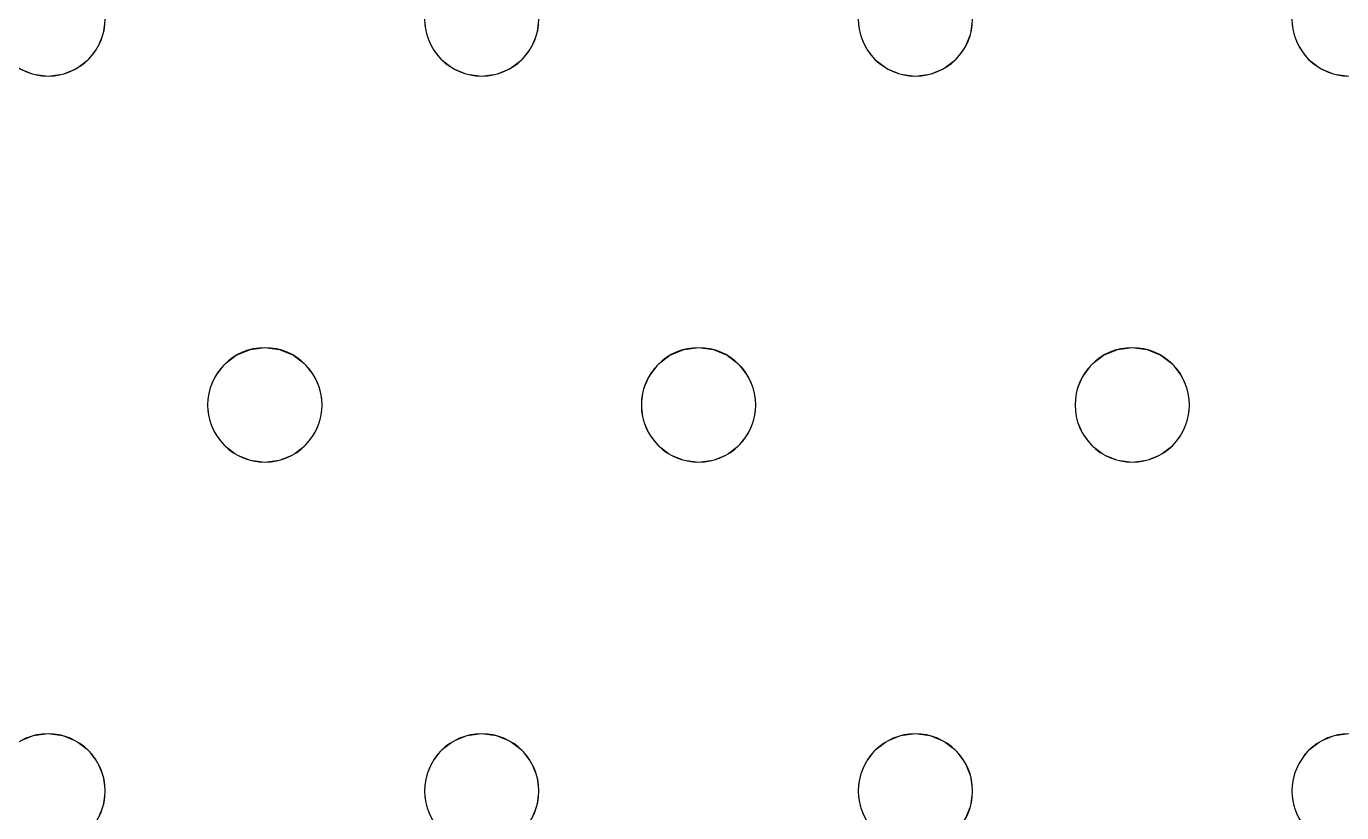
# Model space of a CAD drawing. Header units: millimetres. Extents: x -1 to 1601, y -701 to 1.
# Drawn here: x 95.7 to 187.7, y -315.5 to -260.5 of the extents above; entities that cross this region are included whole.
import ezdxf

# ---------------------------------------------------------------- set-up
doc = ezdxf.new("R2010")
doc.units = ezdxf.units.MM
doc.layers.add('IQ_200_3D', color=1, linetype='Continuous')
doc.layers.add('IQ_204_2D', color=7, linetype='Continuous')

msp = doc.modelspace()

# ---------------------------------------------------------------- linework, layer by layer
at = {"layer": 'IQ_200_3D', "lineweight": 18}
for points, invisible_edges in [([(122.762, -397.966, 850), (77.397, -363.156, 850), (75.796, -351, 850), (122.762, -68.034, 850)], 13), ([(75.796, -115, 850), (77.397, -102.844, 850), (122.762, -68.034, 850), (75.796, -351, 850)], 6), ([(75.796, -351, 860), (77.397, -363.156, 860), (122.762, -397.966, 860), (122.762, -68.034, 860)], 14), ([(122.762, -68.034, 860), (110.607, -69.634, 860), (75.796, -115, 860), (75.796, -351, 860)], 10), ([(122.762, -68.034, 850), (1477.238, -68.034, 850), (1477.238, -397.966, 850), (122.762, -397.966, 850)], 10), ([(122.762, -68.034, 860), (122.762, -397.966, 860), (1477.238, -397.966, 860), (1477.238, -68.034, 860)], 5), ([(101.216, -260, 890), (123.685, -261.035, 890), (123.549, -260, 890), (101.079, -258.965, 890)], 5), ([(153.882, -260, 888), (154.019, -261.035, 888), (131.549, -260, 888), (131.413, -258.965, 888)], 10), ([(161.882, -260, 890), (184.352, -261.035, 890), (184.216, -260, 890), (161.746, -258.965, 890)], 5), ([(101.079, -261.035, 890), (101.216, -260, 890), (101.216, -260, 888), (101.079, -261.035, 888)], 8), ([(123.685, -261.035, 888), (101.079, -261.035, 888), (101.216, -260, 888), (123.549, -260, 888)], 5), ([(101.079, -261.035, 890), (124.085, -262, 890), (123.685, -261.035, 890), (101.216, -260, 890)], 5), ([(123.549, -260, 890), (123.685, -261.035, 890), (123.685, -261.035, 888), (123.549, -260, 888)], 2), ([(131.413, -261.035, 890), (131.549, -260, 890), (131.549, -260, 888), (131.413, -261.035, 888)], 8), ([(131.413, -261.035, 888), (131.549, -260, 888), (154.019, -261.035, 888), (154.418, -262, 888)], 10), ([(131.549, -260, 890), (131.413, -261.035, 890), (154.019, -261.035, 890), (153.882, -260, 890)], 10), ([(153.882, -260, 890), (154.019, -261.035, 890), (154.019, -261.035, 888), (153.882, -260, 888)], 2), ([(161.746, -261.035, 890), (161.882, -260, 890), (161.882, -260, 888), (161.746, -261.035, 888)], 8), ([(184.352, -261.035, 888), (161.746, -261.035, 888), (161.882, -260, 888), (184.216, -260, 888)], 5), ([(161.746, -261.035, 890), (184.752, -262, 890), (184.352, -261.035, 890), (161.882, -260, 890)], 5), ([(184.216, -260, 890), (184.352, -261.035, 890), (184.352, -261.035, 888), (184.216, -260, 888)], 2), ([(100.68, -262, 890), (101.079, -261.035, 890), (101.079, -261.035, 888), (100.68, -262, 888)], 10), ([(101.079, -261.035, 888), (123.685, -261.035, 888), (124.085, -262, 888), (100.68, -262, 888)], 5), ([(101.079, -261.035, 890), (100.68, -262, 890), (124.085, -262, 890)], 14), ([(123.685, -261.035, 890), (124.085, -262, 890), (124.085, -262, 888), (123.685, -261.035, 888)], 10), ([(131.013, -262, 890), (131.413, -261.035, 890), (131.413, -261.035, 888), (131.013, -262, 888)], 10), ([(131.013, -262, 888), (131.413, -261.035, 888), (154.418, -262, 888), (142.716, -283, 888)], 14), ([(154.418, -262, 890), (154.019, -261.035, 890), (131.413, -261.035, 890), (131.013, -262, 890)], 10), ([(154.019, -261.035, 890), (154.418, -262, 890), (154.418, -262, 888), (154.019, -261.035, 888)], 10), ([(161.347, -262, 890), (161.746, -261.035, 890), (161.746, -261.035, 888), (161.347, -262, 888)], 10), ([(161.347, -262, 888), (161.746, -261.035, 888), (184.752, -262, 888), (173.049, -283, 888)], 14), ([(161.746, -261.035, 890), (161.347, -262, 890), (184.752, -262, 890)], 14), ([(184.352, -261.035, 888), (184.752, -262, 888), (161.746, -261.035, 888)], 14), ([(184.352, -261.035, 890), (184.752, -262, 890), (184.752, -262, 888), (184.352, -261.035, 888)], 10), ([(100.044, -262.828, 890), (100.68, -262, 890), (100.68, -262, 888), (100.044, -262.828, 888)], 10), ([(112.382, -283, 888), (100.044, -262.828, 888), (100.68, -262, 888), (124.085, -262, 888)], 13), ([(112.382, -283, 890), (100.68, -262, 890), (100.044, -262.828, 890), (111.347, -283.136, 890)], 5), ([(112.382, -283, 890), (124.721, -262.828, 890), (124.085, -262, 890), (100.68, -262, 890)], 13), ([(112.382, -283, 888), (124.085, -262, 888), (124.721, -262.828, 888), (113.418, -283.136, 888)], 5), ([(124.085, -262, 890), (124.721, -262.828, 890), (124.721, -262.828, 888), (124.085, -262, 888)], 10), ([(130.378, -262.828, 890), (131.013, -262, 890), (131.013, -262, 888), (130.378, -262.828, 888)], 10), ([(130.378, -262.828, 888), (131.013, -262, 888), (142.716, -283, 888), (141.68, -283.136, 888)], 10), ([(142.716, -283, 890), (131.013, -262, 890), (130.378, -262.828, 890), (141.68, -283.136, 890)], 5), ([(142.716, -283, 890), (155.054, -262.828, 890), (154.418, -262, 890), (131.013, -262, 890)], 13), ([(142.716, -283, 888), (154.418, -262, 888), (155.054, -262.828, 888), (143.751, -283.136, 888)], 5), ([(154.418, -262, 890), (155.054, -262.828, 890), (155.054, -262.828, 888), (154.418, -262, 888)], 10), ([(160.711, -262.828, 890), (161.347, -262, 890), (161.347, -262, 888), (160.711, -262.828, 888)], 10), ([(160.711, -262.828, 888), (161.347, -262, 888), (173.049, -283, 888), (172.014, -283.136, 888)], 10), ([(161.347, -262, 890), (160.711, -262.828, 890), (173.049, -283, 890), (184.752, -262, 890)], 14), ([(185.387, -262.828, 888), (174.084, -283.136, 888), (173.049, -283, 888), (184.752, -262, 888)], 5), ([(185.387, -262.828, 890), (184.752, -262, 890), (173.049, -283, 890), (174.084, -283.136, 890)], 10), ([(184.752, -262, 890), (185.387, -262.828, 890), (185.387, -262.828, 888), (184.752, -262, 888)], 10), ([(95.216, -263.464, 888), (108.382, -287, 888), (95.216, -310.536, 888), (94.387, -262.828, 888)], 7), ([(99.216, -263.464, 890), (100.044, -262.828, 890), (100.044, -262.828, 888), (99.216, -263.464, 888)], 10), ([(111.347, -283.136, 888), (99.216, -263.464, 888), (100.044, -262.828, 888), (112.382, -283, 888)], 5), ([(100.044, -262.828, 890), (99.216, -263.464, 890), (111.347, -283.136, 890)], 14), ([(124.721, -262.828, 890), (112.382, -283, 890), (113.418, -283.136, 890)], 13), ([(113.418, -283.136, 888), (124.721, -262.828, 888), (125.549, -263.464, 888), (114.382, -283.536, 888)], 5), ([(113.418, -283.136, 890), (114.382, -283.536, 890), (125.549, -263.464, 890), (124.721, -262.828, 890)], 10), ([(124.721, -262.828, 890), (125.549, -263.464, 890), (125.549, -263.464, 888), (124.721, -262.828, 888)], 10), ([(129.549, -263.464, 890), (130.378, -262.828, 890), (130.378, -262.828, 888), (129.549, -263.464, 888)], 10), ([(130.378, -262.828, 888), (141.68, -283.136, 888), (129.549, -263.464, 888)], 3), ([(129.549, -263.464, 890), (140.716, -283.536, 890), (141.68, -283.136, 890), (130.378, -262.828, 890)], 5), ([(142.716, -283, 890), (143.751, -283.136, 890), (155.054, -262.828, 890)], 14), ([(155.882, -263.464, 888), (143.751, -283.136, 888), (155.054, -262.828, 888)], 3), ([(143.751, -283.136, 890), (144.716, -283.536, 890), (155.882, -263.464, 890), (155.054, -262.828, 890)], 10), ([(155.054, -262.828, 890), (155.882, -263.464, 890), (155.882, -263.464, 888), (155.054, -262.828, 888)], 10), ([(159.882, -263.464, 890), (160.711, -262.828, 890), (160.711, -262.828, 888), (159.882, -263.464, 888)], 10), ([(159.882, -263.464, 888), (160.711, -262.828, 888), (172.014, -283.136, 888), (171.049, -283.536, 888)], 10), ([(160.711, -262.828, 890), (159.882, -263.464, 890), (172.014, -283.136, 890), (173.049, -283, 890)], 10), ([(186.216, -263.464, 888), (174.084, -283.136, 888), (185.387, -262.828, 888)], 3), ([(186.216, -263.464, 890), (185.387, -262.828, 890), (174.084, -283.136, 890), (175.049, -283.536, 890)], 10), ([(185.387, -262.828, 890), (186.216, -263.464, 890), (186.216, -263.464, 888), (185.387, -262.828, 888)], 10), ([(95.216, -263.464, 890), (96.18, -263.864, 890), (96.18, -263.864, 888), (95.216, -263.464, 888)], 10), ([(95.216, -263.464, 888), (96.18, -263.864, 888), (108.519, -285.965, 888), (108.382, -287, 888)], 10), ([(96.18, -263.864, 890), (95.216, -263.464, 890), (108.519, -285.965, 890), (108.918, -285, 890)], 10), ([(108.382, -287, 890), (108.519, -285.965, 890), (95.216, -263.464, 890), (95.216, -310.536, 890)], 14), ([(97.216, -264, 888), (96.18, -263.864, 888), (96.18, -263.864, 890), (97.216, -264, 890)], 10), ([(96.18, -263.864, 888), (97.216, -264, 888), (108.918, -285, 888), (108.519, -285.965, 888)], 10), ([(97.216, -264, 890), (96.18, -263.864, 890), (108.918, -285, 890), (109.554, -284.172, 890)], 10), ([(98.251, -263.864, 888), (97.216, -264, 888), (97.216, -264, 890), (98.251, -263.864, 890)], 10), ([(97.216, -264, 888), (98.251, -263.864, 888), (109.554, -284.172, 888), (108.918, -285, 888)], 10), ([(98.251, -263.864, 890), (97.216, -264, 890), (109.554, -284.172, 890), (110.382, -283.536, 890)], 10), ([(98.251, -263.864, 890), (99.216, -263.464, 890), (99.216, -263.464, 888), (98.251, -263.864, 888)], 10), ([(110.382, -283.536, 888), (98.251, -263.864, 888), (99.216, -263.464, 888), (111.347, -283.136, 888)], 5), ([(99.216, -263.464, 890), (98.251, -263.864, 890), (110.382, -283.536, 890), (111.347, -283.136, 890)], 10), ([(109.554, -284.172, 888), (98.251, -263.864, 888), (110.382, -283.536, 888)], 3), ([(114.382, -283.536, 888), (125.549, -263.464, 888), (126.514, -263.864, 888), (115.211, -284.172, 888)], 5), ([(126.514, -263.864, 890), (125.549, -263.464, 890), (114.382, -283.536, 890), (115.211, -284.172, 890)], 10), ([(126.514, -263.864, 888), (127.549, -264, 888), (115.211, -284.172, 888)], 14), ([(127.549, -264, 890), (126.514, -263.864, 890), (115.211, -284.172, 890), (115.847, -285, 890)], 10), ([(127.549, -264, 888), (139.252, -285, 888), (115.847, -285, 888), (115.211, -284.172, 888)], 11), ([(115.847, -285, 890), (138.852, -285.965, 890), (139.252, -285, 890), (127.549, -264, 890)], 13), ([(125.549, -263.464, 890), (126.514, -263.864, 890), (126.514, -263.864, 888), (125.549, -263.464, 888)], 10), ([(127.549, -264, 888), (126.514, -263.864, 888), (126.514, -263.864, 890), (127.549, -264, 890)], 10), ([(128.584, -263.864, 888), (127.549, -264, 888), (127.549, -264, 890), (128.584, -263.864, 890)], 10), ([(127.549, -264, 888), (128.584, -263.864, 888), (139.887, -284.172, 888), (139.252, -285, 888)], 10), ([(127.549, -264, 890), (139.252, -285, 890), (139.887, -284.172, 890), (128.584, -263.864, 890)], 5), ([(128.584, -263.864, 890), (129.549, -263.464, 890), (129.549, -263.464, 888), (128.584, -263.864, 888)], 10), ([(140.716, -283.536, 888), (128.584, -263.864, 888), (129.549, -263.464, 888), (141.68, -283.136, 888)], 5), ([(128.584, -263.864, 890), (139.887, -284.172, 890), (140.716, -283.536, 890), (129.549, -263.464, 890)], 5), ([(139.887, -284.172, 888), (128.584, -263.864, 888), (140.716, -283.536, 888)], 3), ([(144.716, -283.536, 888), (143.751, -283.136, 888), (155.882, -263.464, 888), (156.847, -263.864, 888)], 10), ([(155.882, -263.464, 890), (144.716, -283.536, 890), (156.847, -263.864, 890)], 3), ([(145.544, -284.172, 888), (144.716, -283.536, 888), (156.847, -263.864, 888), (157.882, -264, 888)], 10), ([(145.544, -284.172, 890), (157.882, -264, 890), (156.847, -263.864, 890), (144.716, -283.536, 890)], 5), ([(146.18, -285, 888), (145.544, -284.172, 888), (157.882, -264, 888), (169.585, -285, 888)], 14), ([(146.18, -285, 890), (157.882, -264, 890), (145.544, -284.172, 890)], 3), ([(169.585, -285, 890), (157.882, -264, 890), (146.18, -285, 890), (169.185, -285.965, 890)], 7), ([(155.882, -263.464, 890), (156.847, -263.864, 890), (156.847, -263.864, 888), (155.882, -263.464, 888)], 10), ([(157.882, -264, 888), (156.847, -263.864, 888), (156.847, -263.864, 890), (157.882, -264, 890)], 10), ([(158.918, -263.864, 888), (157.882, -264, 888), (157.882, -264, 890), (158.918, -263.864, 890)], 10), ([(157.882, -264, 888), (158.918, -263.864, 888), (170.221, -284.172, 888), (169.585, -285, 888)], 10), ([(158.918, -263.864, 890), (157.882, -264, 890), (170.221, -284.172, 890), (171.049, -283.536, 890)], 10), ([(170.221, -284.172, 890), (157.882, -264, 890), (169.585, -285, 890)], 3), ([(158.918, -263.864, 890), (159.882, -263.464, 890), (159.882, -263.464, 888), (158.918, -263.864, 888)], 10), ([(158.918, -263.864, 888), (159.882, -263.464, 888), (171.049, -283.536, 888), (170.221, -284.172, 888)], 10), ([(159.882, -263.464, 890), (158.918, -263.864, 890), (171.049, -283.536, 890), (172.014, -283.136, 890)], 10), ([(186.216, -263.464, 888), (187.18, -263.864, 888), (175.049, -283.536, 888), (174.084, -283.136, 888)], 10), ([(187.18, -263.864, 890), (186.216, -263.464, 890), (175.049, -283.536, 890), (175.878, -284.172, 890)], 10), ([(187.18, -263.864, 888), (188.216, -264, 888), (175.878, -284.172, 888), (175.049, -283.536, 888)], 10), ([(188.216, -264, 890), (187.18, -263.864, 890), (175.878, -284.172, 890), (176.513, -285, 890)], 10), ([(188.216, -264, 888), (199.918, -285, 888), (176.513, -285, 888), (175.878, -284.172, 888)], 11), ([(199.918, -285, 890), (200.554, -284.172, 890), (188.216, -264, 890), (176.513, -285, 890)], 14), ([(186.216, -263.464, 890), (187.18, -263.864, 890), (187.18, -263.864, 888), (186.216, -263.464, 888)], 10), ([(188.216, -264, 888), (187.18, -263.864, 888), (187.18, -263.864, 890), (188.216, -264, 890)], 10), ([(111.347, -283.136, 890), (110.382, -283.536, 890), (110.382, -283.536, 888), (111.347, -283.136, 888)], 10), ([(111.347, -283.136, 888), (112.382, -283, 888), (112.382, -283, 890), (111.347, -283.136, 890)], 10), ([(112.382, -283, 888), (113.418, -283.136, 888), (113.418, -283.136, 890), (112.382, -283, 890)], 10), ([(114.382, -283.536, 890), (113.418, -283.136, 890), (113.418, -283.136, 888), (114.382, -283.536, 888)], 10), ([(141.68, -283.136, 890), (140.716, -283.536, 890), (140.716, -283.536, 888), (141.68, -283.136, 888)], 10), ([(141.68, -283.136, 888), (142.716, -283, 888), (142.716, -283, 890), (141.68, -283.136, 890)], 10), ([(142.716, -283, 888), (143.751, -283.136, 888), (143.751, -283.136, 890), (142.716, -283, 890)], 10), ([(144.716, -283.536, 890), (143.751, -283.136, 890), (143.751, -283.136, 888), (144.716, -283.536, 888)], 10), ([(172.014, -283.136, 890), (171.049, -283.536, 890), (171.049, -283.536, 888), (172.014, -283.136, 888)], 10), ([(172.014, -283.136, 888), (173.049, -283, 888), (173.049, -283, 890), (172.014, -283.136, 890)], 10), ([(173.049, -283, 888), (174.084, -283.136, 888), (174.084, -283.136, 890), (173.049, -283, 890)], 10), ([(175.049, -283.536, 890), (174.084, -283.136, 890), (174.084, -283.136, 888), (175.049, -283.536, 888)], 10), ([(109.554, -284.172, 890), (108.918, -285, 890), (108.918, -285, 888), (109.554, -284.172, 888)], 10), ([(110.382, -283.536, 890), (109.554, -284.172, 890), (109.554, -284.172, 888), (110.382, -283.536, 888)], 10), ([(115.211, -284.172, 890), (114.382, -283.536, 890), (114.382, -283.536, 888), (115.211, -284.172, 888)], 10), ([(115.847, -285, 890), (115.211, -284.172, 890), (115.211, -284.172, 888), (115.847, -285, 888)], 10), ([(139.887, -284.172, 890), (139.252, -285, 890), (139.252, -285, 888), (139.887, -284.172, 888)], 10), ([(140.716, -283.536, 890), (139.887, -284.172, 890), (139.887, -284.172, 888), (140.716, -283.536, 888)], 10), ([(145.544, -284.172, 890), (144.716, -283.536, 890), (144.716, -283.536, 888), (145.544, -284.172, 888)], 10), ([(146.18, -285, 890), (145.544, -284.172, 890), (145.544, -284.172, 888), (146.18, -285, 888)], 10), ([(170.221, -284.172, 890), (169.585, -285, 890), (169.585, -285, 888), (170.221, -284.172, 888)], 10), ([(171.049, -283.536, 890), (170.221, -284.172, 890), (170.221, -284.172, 888), (171.049, -283.536, 888)], 10), ([(175.878, -284.172, 890), (175.049, -283.536, 890), (175.049, -283.536, 888), (175.878, -284.172, 888)], 10), ([(176.513, -285, 890), (175.878, -284.172, 890), (175.878, -284.172, 888), (176.513, -285, 888)], 10), ([(108.918, -285, 890), (108.519, -285.965, 890), (108.519, -285.965, 888), (108.918, -285, 888)], 10), ([(116.246, -285.965, 890), (115.847, -285, 890), (115.847, -285, 888), (116.246, -285.965, 888)], 10), ([(138.852, -285.965, 888), (138.716, -287, 888), (116.246, -285.965, 888), (115.847, -285, 888)], 10), ([(139.252, -285, 888), (138.852, -285.965, 888), (115.847, -285, 888)], 14), ([(138.852, -285.965, 890), (115.847, -285, 890), (116.246, -285.965, 890)], 13), ([(139.252, -285, 890), (138.852, -285.965, 890), (138.852, -285.965, 888), (139.252, -285, 888)], 10), ([(146.579, -285.965, 890), (146.18, -285, 890), (146.18, -285, 888), (146.579, -285.965, 888)], 10), ([(146.579, -285.965, 888), (146.18, -285, 888), (169.185, -285.965, 888), (169.049, -287, 888)], 10), ([(146.18, -285, 888), (169.585, -285, 888), (169.185, -285.965, 888)], 13), ([(146.579, -285.965, 890), (169.049, -287, 890), (169.185, -285.965, 890), (146.18, -285, 890)], 5), ([(169.585, -285, 890), (169.185, -285.965, 890), (169.185, -285.965, 888), (169.585, -285, 888)], 10), ([(176.913, -285.965, 890), (176.513, -285, 890), (176.513, -285, 888), (176.913, -285.965, 888)], 10), ([(176.913, -285.965, 888), (176.513, -285, 888), (199.519, -285.965, 888), (199.382, -287, 888)], 10), ([(199.519, -285.965, 888), (176.513, -285, 888), (199.918, -285, 888)], 3), ([(199.519, -285.965, 890), (199.918, -285, 890), (176.513, -285, 890), (176.913, -285.965, 890)], 10), ([(108.519, -285.965, 890), (108.382, -287, 890), (108.382, -287, 888), (108.519, -285.965, 888)], 8), ([(116.382, -287, 890), (116.246, -285.965, 890), (116.246, -285.965, 888), (116.382, -287, 888)], 2), ([(116.382, -287, 888), (116.246, -285.965, 888), (138.716, -287, 888)], 14), ([(116.246, -285.965, 890), (116.382, -287, 890), (138.716, -287, 890), (138.852, -285.965, 890)], 10), ([(138.852, -285.965, 890), (138.716, -287, 890), (138.716, -287, 888), (138.852, -285.965, 888)], 8), ([(146.716, -287, 890), (146.579, -285.965, 890), (146.579, -285.965, 888), (146.716, -287, 888)], 2), ([(146.716, -287, 888), (146.579, -285.965, 888), (169.049, -287, 888), (169.185, -288.035, 888)], 10), ([(169.049, -287, 890), (146.579, -285.965, 890), (146.716, -287, 890)], 13), ([(169.185, -285.965, 890), (169.049, -287, 890), (169.049, -287, 888), (169.185, -285.965, 888)], 8), ([(177.049, -287, 890), (176.913, -285.965, 890), (176.913, -285.965, 888), (177.049, -287, 888)], 2), ([(199.382, -287, 888), (177.049, -287, 888), (176.913, -285.965, 888)], 13), ([(199.382, -287, 890), (199.519, -285.965, 890), (176.913, -285.965, 890), (177.049, -287, 890)], 10), ([(95.216, -310.536, 888), (108.382, -287, 888), (108.519, -288.035, 888), (96.18, -310.136, 888)], 5), ([(108.519, -288.035, 890), (108.382, -287, 890), (95.216, -310.536, 890), (96.18, -310.136, 890)], 10), ([(108.382, -287, 890), (108.519, -288.035, 890), (108.519, -288.035, 888), (108.382, -287, 888)], 2), ([(116.246, -288.035, 890), (116.382, -287, 890), (116.382, -287, 888), (116.246, -288.035, 888)], 8), ([(138.852, -288.035, 888), (116.246, -288.035, 888), (116.382, -287, 888), (138.716, -287, 888)], 5), ([(138.852, -288.035, 890), (138.716, -287, 890), (116.382, -287, 890), (116.246, -288.035, 890)], 10), ([(138.716, -287, 890), (138.852, -288.035, 890), (138.852, -288.035, 888), (138.716, -287, 888)], 2), ([(146.579, -288.035, 890), (146.716, -287, 890), (146.716, -287, 888), (146.579, -288.035, 888)], 8), ([(146.716, -287, 888), (169.185, -288.035, 888), (146.579, -288.035, 888)], 3), ([(146.716, -287, 890), (146.579, -288.035, 890), (169.185, -288.035, 890), (169.049, -287, 890)], 10), ([(169.049, -287, 890), (169.185, -288.035, 890), (169.185, -288.035, 888), (169.049, -287, 888)], 2), ([(176.913, -288.035, 890), (177.049, -287, 890), (177.049, -287, 888), (176.913, -288.035, 888)], 8), ([(199.519, -288.035, 888), (176.913, -288.035, 888), (177.049, -287, 888), (199.382, -287, 888)], 5), ([(176.913, -288.035, 890), (199.918, -289, 890), (199.519, -288.035, 890), (177.049, -287, 890)], 5), ([(199.382, -287, 890), (177.049, -287, 890), (199.519, -288.035, 890)], 3), ([(96.18, -310.136, 888), (108.519, -288.035, 888), (108.918, -289, 888), (97.216, -310, 888)], 5), ([(108.918, -289, 890), (108.519, -288.035, 890), (96.18, -310.136, 890), (97.216, -310, 890)], 10), ([(108.519, -288.035, 890), (108.918, -289, 890), (108.918, -289, 888), (108.519, -288.035, 888)], 10), ([(115.847, -289, 890), (116.246, -288.035, 890), (116.246, -288.035, 888), (115.847, -289, 888)], 10), ([(115.847, -289, 888), (116.246, -288.035, 888), (139.252, -289, 888), (127.549, -310, 888)], 14), ([(116.246, -288.035, 890), (115.847, -289, 890), (139.252, -289, 890), (138.852, -288.035, 890)], 10), ([(138.852, -288.035, 888), (139.252, -289, 888), (116.246, -288.035, 888)], 14), ([(138.852, -288.035, 890), (139.252, -289, 890), (139.252, -289, 888), (138.852, -288.035, 888)], 10), ([(146.18, -289, 890), (146.579, -288.035, 890), (146.579, -288.035, 888), (146.18, -289, 888)], 10), ([(169.585, -289, 888), (146.18, -289, 888), (146.579, -288.035, 888), (169.185, -288.035, 888)], 5), ([(169.585, -289, 890), (169.185, -288.035, 890), (146.579, -288.035, 890), (146.18, -289, 890)], 10), ([(169.185, -288.035, 890), (169.585, -289, 890), (169.585, -289, 888), (169.185, -288.035, 888)], 10), ([(176.513, -289, 890), (176.913, -288.035, 890), (176.913, -288.035, 888), (176.513, -289, 888)], 10), ([(176.513, -289, 888), (176.913, -288.035, 888), (199.918, -289, 888), (188.216, -310, 888)], 14), ([(176.513, -289, 890), (188.216, -310, 890), (199.918, -289, 890), (176.913, -288.035, 890)], 7), ([(199.519, -288.035, 888), (199.918, -289, 888), (176.913, -288.035, 888)], 14), ([(97.216, -310, 888), (108.918, -289, 888), (109.554, -289.828, 888), (98.251, -310.136, 888)], 5), ([(109.554, -289.828, 890), (108.918, -289, 890), (97.216, -310, 890), (98.251, -310.136, 890)], 10), ([(108.918, -289, 890), (109.554, -289.828, 890), (109.554, -289.828, 888), (108.918, -289, 888)], 10), ([(115.211, -289.828, 890), (115.847, -289, 890), (115.847, -289, 888), (115.211, -289.828, 888)], 10), ([(115.211, -289.828, 888), (115.847, -289, 888), (127.549, -310, 888), (126.514, -310.136, 888)], 10), ([(115.847, -289, 890), (115.211, -289.828, 890), (127.549, -310, 890), (139.252, -289, 890)], 14), ([(139.887, -289.828, 888), (128.584, -310.136, 888), (127.549, -310, 888), (139.252, -289, 888)], 5), ([(139.887, -289.828, 890), (139.252, -289, 890), (127.549, -310, 890), (128.584, -310.136, 890)], 10), ([(139.252, -289, 890), (139.887, -289.828, 890), (139.887, -289.828, 888), (139.252, -289, 888)], 10), ([(145.544, -289.828, 890), (146.18, -289, 890), (146.18, -289, 888), (145.544, -289.828, 888)], 10), ([(157.882, -310, 888), (145.544, -289.828, 888), (146.18, -289, 888), (169.585, -289, 888)], 13), ([(145.544, -289.828, 890), (156.847, -310.136, 890), (157.882, -310, 890), (146.18, -289, 890)], 5), ([(169.585, -289, 890), (146.18, -289, 890), (157.882, -310, 890), (170.221, -289.828, 890)], 7), ([(169.585, -289, 888), (170.221, -289.828, 888), (157.882, -310, 888)], 14), ([(169.585, -289, 890), (170.221, -289.828, 890), (170.221, -289.828, 888), (169.585, -289, 888)], 10), ([(175.878, -289.828, 890), (176.513, -289, 890), (176.513, -289, 888), (175.878, -289.828, 888)], 10), ([(175.878, -289.828, 888), (176.513, -289, 888), (188.216, -310, 888), (187.18, -310.136, 888)], 10), ([(188.216, -310, 890), (176.513, -289, 890), (175.878, -289.828, 890), (187.18, -310.136, 890)], 5), ([(98.251, -310.136, 888), (109.554, -289.828, 888), (110.382, -290.464, 888), (99.216, -310.536, 888)], 5), ([(110.382, -290.464, 890), (109.554, -289.828, 890), (98.251, -310.136, 890), (99.216, -310.536, 890)], 10), ([(111.347, -290.864, 888), (100.044, -311.172, 888), (99.216, -310.536, 888), (110.382, -290.464, 888)], 5), ([(111.347, -290.864, 890), (110.382, -290.464, 890), (99.216, -310.536, 890), (100.044, -311.172, 890)], 10), ([(109.554, -289.828, 890), (110.382, -290.464, 890), (110.382, -290.464, 888), (109.554, -289.828, 888)], 10), ([(110.382, -290.464, 890), (111.347, -290.864, 890), (111.347, -290.864, 888), (110.382, -290.464, 888)], 10), ([(113.418, -290.864, 890), (114.382, -290.464, 890), (114.382, -290.464, 888), (113.418, -290.864, 888)], 10), ([(113.418, -290.864, 888), (114.382, -290.464, 888), (125.549, -310.536, 888), (124.721, -311.172, 888)], 10), ([(113.418, -290.864, 890), (124.721, -311.172, 890), (125.549, -310.536, 890), (114.382, -290.464, 890)], 5), ([(114.382, -290.464, 890), (115.211, -289.828, 890), (115.211, -289.828, 888), (114.382, -290.464, 888)], 10), ([(114.382, -290.464, 888), (115.211, -289.828, 888), (126.514, -310.136, 888), (125.549, -310.536, 888)], 10), ([(126.514, -310.136, 890), (115.211, -289.828, 890), (114.382, -290.464, 890), (125.549, -310.536, 890)], 5), ([(126.514, -310.136, 890), (127.549, -310, 890), (115.211, -289.828, 890)], 14), ([(140.716, -290.464, 888), (129.549, -310.536, 888), (128.584, -310.136, 888), (139.887, -289.828, 888)], 5), ([(140.716, -290.464, 890), (139.887, -289.828, 890), (128.584, -310.136, 890), (129.549, -310.536, 890)], 10), ([(141.68, -290.864, 888), (130.378, -311.172, 888), (129.549, -310.536, 888), (140.716, -290.464, 888)], 5), ([(141.68, -290.864, 890), (140.716, -290.464, 890), (129.549, -310.536, 890), (130.378, -311.172, 890)], 10), ([(139.887, -289.828, 890), (140.716, -290.464, 890), (140.716, -290.464, 888), (139.887, -289.828, 888)], 10), ([(140.716, -290.464, 890), (141.68, -290.864, 890), (141.68, -290.864, 888), (140.716, -290.464, 888)], 10), ([(143.751, -290.864, 890), (144.716, -290.464, 890), (144.716, -290.464, 888), (143.751, -290.864, 888)], 10), ([(143.751, -290.864, 888), (144.716, -290.464, 888), (155.882, -310.536, 888), (155.054, -311.172, 888)], 10), ([(144.716, -290.464, 890), (143.751, -290.864, 890), (155.882, -310.536, 890), (156.847, -310.136, 890)], 10), ([(144.716, -290.464, 890), (145.544, -289.828, 890), (145.544, -289.828, 888), (144.716, -290.464, 888)], 10), ([(144.716, -290.464, 888), (145.544, -289.828, 888), (156.847, -310.136, 888), (155.882, -310.536, 888)], 10), ([(144.716, -290.464, 890), (156.847, -310.136, 890), (145.544, -289.828, 890)], 3), ([(145.544, -289.828, 888), (157.882, -310, 888), (156.847, -310.136, 888)], 13), ([(170.221, -289.828, 888), (171.049, -290.464, 888), (158.918, -310.136, 888), (157.882, -310, 888)], 10), ([(158.918, -310.136, 890), (171.049, -290.464, 890), (170.221, -289.828, 890), (157.882, -310, 890)], 5), ([(171.049, -290.464, 888), (172.014, -290.864, 888), (159.882, -310.536, 888), (158.918, -310.136, 888)], 10), ([(159.882, -310.536, 890), (172.014, -290.864, 890), (171.049, -290.464, 890), (158.918, -310.136, 890)], 5), ([(170.221, -289.828, 890), (171.049, -290.464, 890), (171.049, -290.464, 888), (170.221, -289.828, 888)], 10), ([(171.049, -290.464, 890), (172.014, -290.864, 890), (172.014, -290.864, 888), (171.049, -290.464, 888)], 10), ([(174.084, -290.864, 890), (175.049, -290.464, 890), (175.049, -290.464, 888), (174.084, -290.864, 888)], 10), ([(174.084, -290.864, 888), (175.049, -290.464, 888), (186.216, -310.536, 888), (185.387, -311.172, 888)], 10), ([(186.216, -310.536, 890), (187.18, -310.136, 890), (175.049, -290.464, 890), (174.084, -290.864, 890)], 10), ([(175.049, -290.464, 890), (175.878, -289.828, 890), (175.878, -289.828, 888), (175.049, -290.464, 888)], 10), ([(187.18, -310.136, 888), (186.216, -310.536, 888), (175.049, -290.464, 888), (175.878, -289.828, 888)], 10), ([(187.18, -310.136, 890), (175.878, -289.828, 890), (175.049, -290.464, 890)], 13), ([(100.044, -311.172, 888), (111.347, -290.864, 888), (112.382, -291, 888), (100.68, -312, 888)], 5), ([(112.382, -291, 890), (111.347, -290.864, 890), (100.044, -311.172, 890), (100.68, -312, 890)], 10), ([(124.085, -312, 888), (100.68, -312, 888), (112.382, -291, 888), (124.721, -311.172, 888)], 7), ([(100.68, -312, 890), (124.085, -312, 890), (112.382, -291, 890)], 15), ([(112.382, -291, 888), (111.347, -290.864, 888), (111.347, -290.864, 890), (112.382, -291, 890)], 10), ([(113.418, -290.864, 888), (112.382, -291, 888), (112.382, -291, 890), (113.418, -290.864, 890)], 10), ([(112.382, -291, 888), (113.418, -290.864, 888), (124.721, -311.172, 888)], 14), ([(124.721, -311.172, 890), (113.418, -290.864, 890), (112.382, -291, 890), (124.085, -312, 890)], 5), ([(130.378, -311.172, 888), (141.68, -290.864, 888), (142.716, -291, 888), (131.013, -312, 888)], 5), ([(142.716, -291, 890), (141.68, -290.864, 890), (130.378, -311.172, 890), (131.013, -312, 890)], 10), ([(154.418, -312, 888), (131.013, -312, 888), (142.716, -291, 888)], 15), ([(154.418, -312, 890), (155.054, -311.172, 890), (142.716, -291, 890), (131.013, -312, 890)], 14), ([(142.716, -291, 888), (141.68, -290.864, 888), (141.68, -290.864, 890), (142.716, -291, 890)], 10), ([(143.751, -290.864, 888), (142.716, -291, 888), (142.716, -291, 890), (143.751, -290.864, 890)], 10), ([(142.716, -291, 888), (143.751, -290.864, 888), (155.054, -311.172, 888), (154.418, -312, 888)], 10), ([(155.054, -311.172, 890), (155.882, -310.536, 890), (143.751, -290.864, 890), (142.716, -291, 890)], 10), ([(172.014, -290.864, 888), (173.049, -291, 888), (160.711, -311.172, 888), (159.882, -310.536, 888)], 10), ([(160.711, -311.172, 890), (173.049, -291, 890), (172.014, -290.864, 890), (159.882, -310.536, 890)], 5), ([(161.347, -312, 888), (160.711, -311.172, 888), (173.049, -291, 888), (184.752, -312, 888)], 14), ([(173.049, -291, 890), (160.711, -311.172, 890), (161.347, -312, 890)], 13), ([(161.347, -312, 890), (184.352, -312.965, 890), (184.752, -312, 890), (173.049, -291, 890)], 13), ([(173.049, -291, 888), (172.014, -290.864, 888), (172.014, -290.864, 890), (173.049, -291, 890)], 10), ([(174.084, -290.864, 888), (173.049, -291, 888), (173.049, -291, 890), (174.084, -290.864, 890)], 10), ([(173.049, -291, 888), (174.084, -290.864, 888), (185.387, -311.172, 888), (184.752, -312, 888)], 10), ([(174.084, -290.864, 890), (173.049, -291, 890), (185.387, -311.172, 890), (186.216, -310.536, 890)], 10), ([(173.049, -291, 890), (184.752, -312, 890), (185.387, -311.172, 890)], 13), ([(96.18, -310.136, 888), (97.216, -310, 888), (97.216, -310, 890), (96.18, -310.136, 890)], 10), ([(97.216, -310, 888), (98.251, -310.136, 888), (98.251, -310.136, 890), (97.216, -310, 890)], 10), ([(126.514, -310.136, 888), (127.549, -310, 888), (127.549, -310, 890), (126.514, -310.136, 890)], 10), ([(127.549, -310, 888), (128.584, -310.136, 888), (128.584, -310.136, 890), (127.549, -310, 890)], 10), ([(156.847, -310.136, 888), (157.882, -310, 888), (157.882, -310, 890), (156.847, -310.136, 890)], 10), ([(157.882, -310, 888), (158.918, -310.136, 888), (158.918, -310.136, 890), (157.882, -310, 890)], 10), ([(187.18, -310.136, 888), (188.216, -310, 888), (188.216, -310, 890), (187.18, -310.136, 890)], 10), ([(96.18, -310.136, 890), (95.216, -310.536, 890), (95.216, -310.536, 888), (96.18, -310.136, 888)], 10), ([(99.216, -310.536, 890), (98.251, -310.136, 890), (98.251, -310.136, 888), (99.216, -310.536, 888)], 10), ([(100.044, -311.172, 890), (99.216, -310.536, 890), (99.216, -310.536, 888), (100.044, -311.172, 888)], 10), ([(125.549, -310.536, 890), (124.721, -311.172, 890), (124.721, -311.172, 888), (125.549, -310.536, 888)], 10), ([(126.514, -310.136, 890), (125.549, -310.536, 890), (125.549, -310.536, 888), (126.514, -310.136, 888)], 10), ([(129.549, -310.536, 890), (128.584, -310.136, 890), (128.584, -310.136, 888), (129.549, -310.536, 888)], 10), ([(130.378, -311.172, 890), (129.549, -310.536, 890), (129.549, -310.536, 888), (130.378, -311.172, 888)], 10), ([(155.882, -310.536, 890), (155.054, -311.172, 890), (155.054, -311.172, 888), (155.882, -310.536, 888)], 10), ([(156.847, -310.136, 890), (155.882, -310.536, 890), (155.882, -310.536, 888), (156.847, -310.136, 888)], 10), ([(159.882, -310.536, 890), (158.918, -310.136, 890), (158.918, -310.136, 888), (159.882, -310.536, 888)], 10), ([(160.711, -311.172, 890), (159.882, -310.536, 890), (159.882, -310.536, 888), (160.711, -311.172, 888)], 10), ([(186.216, -310.536, 890), (185.387, -311.172, 890), (185.387, -311.172, 888), (186.216, -310.536, 888)], 10), ([(187.18, -310.136, 890), (186.216, -310.536, 890), (186.216, -310.536, 888), (187.18, -310.136, 888)], 10), ([(100.68, -312, 890), (100.044, -311.172, 890), (100.044, -311.172, 888), (100.68, -312, 888)], 10), ([(124.721, -311.172, 890), (124.085, -312, 890), (124.085, -312, 888), (124.721, -311.172, 888)], 10), ([(131.013, -312, 890), (130.378, -311.172, 890), (130.378, -311.172, 888), (131.013, -312, 888)], 10), ([(155.054, -311.172, 890), (154.418, -312, 890), (154.418, -312, 888), (155.054, -311.172, 888)], 10), ([(161.347, -312, 890), (160.711, -311.172, 890), (160.711, -311.172, 888), (161.347, -312, 888)], 10), ([(185.387, -311.172, 890), (184.752, -312, 890), (184.752, -312, 888), (185.387, -311.172, 888)], 10), ([(101.079, -312.965, 890), (100.68, -312, 890), (100.68, -312, 888), (101.079, -312.965, 888)], 10), ([(123.685, -312.965, 888), (101.079, -312.965, 888), (100.68, -312, 888), (124.085, -312, 888)], 5), ([(123.685, -312.965, 890), (124.085, -312, 890), (100.68, -312, 890), (101.079, -312.965, 890)], 10), ([(124.085, -312, 890), (123.685, -312.965, 890), (123.685, -312.965, 888), (124.085, -312, 888)], 10), ([(131.413, -312.965, 890), (131.013, -312, 890), (131.013, -312, 888), (131.413, -312.965, 888)], 10), ([(154.019, -312.965, 888), (131.413, -312.965, 888), (131.013, -312, 888), (154.418, -312, 888)], 5), ([(154.019, -312.965, 890), (154.418, -312, 890), (131.013, -312, 890), (131.413, -312.965, 890)], 10), ([(154.418, -312, 890), (154.019, -312.965, 890), (154.019, -312.965, 888), (154.418, -312, 888)], 10), ([(161.746, -312.965, 890), (161.347, -312, 890), (161.347, -312, 888), (161.746, -312.965, 888)], 10), ([(184.352, -312.965, 888), (161.746, -312.965, 888), (161.347, -312, 888), (184.752, -312, 888)], 5), ([(161.746, -312.965, 890), (184.352, -312.965, 890), (161.347, -312, 890)], 3), ([(184.752, -312, 890), (184.352, -312.965, 890), (184.352, -312.965, 888), (184.752, -312, 888)], 10), ([(101.216, -314, 890), (101.079, -312.965, 890), (101.079, -312.965, 888), (101.216, -314, 888)], 2), ([(123.549, -314, 888), (101.216, -314, 888), (101.079, -312.965, 888), (123.685, -312.965, 888)], 5), ([(123.549, -314, 890), (123.685, -312.965, 890), (101.079, -312.965, 890), (101.216, -314, 890)], 10), ([(123.685, -312.965, 890), (123.549, -314, 890), (123.549, -314, 888), (123.685, -312.965, 888)], 8), ([(131.549, -314, 890), (131.413, -312.965, 890), (131.413, -312.965, 888), (131.549, -314, 888)], 2), ([(131.413, -312.965, 888), (154.019, -312.965, 888), (153.882, -314, 888), (131.549, -314, 888)], 5), ([(153.882, -314, 890), (154.019, -312.965, 890), (131.413, -312.965, 890), (131.549, -314, 890)], 10), ([(154.019, -312.965, 890), (153.882, -314, 890), (153.882, -314, 888), (154.019, -312.965, 888)], 8), ([(161.882, -314, 890), (161.746, -312.965, 890), (161.746, -312.965, 888), (161.882, -314, 888)], 2), ([(161.882, -314, 888), (161.746, -312.965, 888), (184.216, -314, 888), (184.352, -315.035, 888)], 10), ([(184.216, -314, 888), (161.746, -312.965, 888), (184.352, -312.965, 888)], 3), ([(184.216, -314, 890), (184.352, -312.965, 890), (161.746, -312.965, 890), (161.882, -314, 890)], 10), ([(184.352, -312.965, 890), (184.216, -314, 890), (184.216, -314, 888), (184.352, -312.965, 888)], 8), ([(101.079, -315.035, 890), (101.216, -314, 890), (101.216, -314, 888), (101.079, -315.035, 888)], 8), ([(101.216, -314, 888), (123.549, -314, 888), (123.685, -315.035, 888), (101.079, -315.035, 888)], 5), ([(123.685, -315.035, 890), (123.549, -314, 890), (101.216, -314, 890), (101.079, -315.035, 890)], 10), ([(123.549, -314, 890), (123.685, -315.035, 890), (123.685, -315.035, 888), (123.549, -314, 888)], 2), ([(131.413, -315.035, 890), (131.549, -314, 890), (131.549, -314, 888), (131.413, -315.035, 888)], 8), ([(154.019, -315.035, 888), (131.413, -315.035, 888), (131.549, -314, 888), (153.882, -314, 888)], 5), ([(131.549, -314, 890), (131.413, -315.035, 890), (154.019, -315.035, 890), (153.882, -314, 890)], 10), ([(153.882, -314, 890), (154.019, -315.035, 890), (154.019, -315.035, 888), (153.882, -314, 888)], 2), ([(161.746, -315.035, 890), (161.882, -314, 890), (161.882, -314, 888), (161.746, -315.035, 888)], 8), ([(161.746, -315.035, 888), (161.882, -314, 888), (184.352, -315.035, 888), (184.752, -316, 888)], 10), ([(184.352, -315.035, 890), (184.216, -314, 890), (161.882, -314, 890), (161.746, -315.035, 890)], 10), ([(184.216, -314, 890), (184.352, -315.035, 890), (184.352, -315.035, 888), (184.216, -314, 888)], 2), ([(100.68, -316, 890), (101.079, -315.035, 890), (101.079, -315.035, 888), (100.68, -316, 888)], 10), ([(124.085, -316, 888), (100.68, -316, 888), (101.079, -315.035, 888), (123.685, -315.035, 888)], 5), ([(124.085, -316, 890), (123.685, -315.035, 890), (101.079, -315.035, 890), (100.68, -316, 890)], 10), ([(123.685, -315.035, 890), (124.085, -316, 890), (124.085, -316, 888), (123.685, -315.035, 888)], 10), ([(131.013, -316, 890), (131.413, -315.035, 890), (131.413, -315.035, 888), (131.013, -316, 888)], 10), ([(131.413, -315.035, 888), (154.019, -315.035, 888), (154.418, -316, 888), (131.013, -316, 888)], 5), ([(154.418, -316, 890), (154.019, -315.035, 890), (131.413, -315.035, 890), (131.013, -316, 890)], 10), ([(154.019, -315.035, 890), (154.418, -316, 890), (154.418, -316, 888), (154.019, -315.035, 888)], 10), ([(161.347, -316, 890), (161.746, -315.035, 890), (161.746, -315.035, 888), (161.347, -316, 888)], 10), ([(161.347, -316, 888), (161.746, -315.035, 888), (184.752, -316, 888), (173.049, -337, 888)], 14), ([(184.752, -316, 890), (184.352, -315.035, 890), (161.746, -315.035, 890), (161.347, -316, 890)], 10), ([(184.352, -315.035, 890), (184.752, -316, 890), (184.752, -316, 888), (184.352, -315.035, 888)], 10)]:
    msp.add_3dface(points, dxfattribs=dict(at, invisible_edges=invisible_edges))
at = {"layer": 'IQ_204_2D'}
for centre, start, end in [((97.216, -260), 180, 0), ((127.549, -260), 180, 0), ((157.882, -260), 180, 360), ((188.216, -260), 180, 0), ((112.382, -287), 360, 180), ((142.716, -287), 0, 180), ((173.049, -287), 0, 180), ((112.382, -287), 180, 0), ((142.716, -287), 180, 0), ((173.049, -287), 180, 360), ((97.216, -314), 360, 180), ((127.549, -314), 360, 180), ((157.882, -314), 360, 180), ((188.216, -314), 0, 180), ((97.216, -314), 180, 0), ((127.549, -314), 180, 0), ((157.882, -314), 180, 360), ((188.216, -314), 180, 0)]:
    msp.add_arc(centre, 4, start, end, dxfattribs=at)

# ---------------------------------------------------------------- meshes
at = {"layer": 'IQ_200_3D', "lineweight": 18}
mesh = msp.add_polyface(dxfattribs=at)
corners = [(1600, 0, 850), (1600, -700, 850), (0, -700, 850), (0, 0, 850), (1210.5, -594, 850), (1211.556, -602.023, 850), (1214.653, -609.5, 850), (1219.58, -615.92, 850), (1226, -620.847, 850), (1233.477, -623.944, 850), (1241.5, -625, 850), (1459.5, -625, 850), (1467.523, -623.944, 850), (1475, -620.847, 850), (1481.42, -615.92, 850), (1486.347, -609.5, 850), (1489.444, -602.023, 850), (1490.5, -594, 850), (1490.5, -476, 850), (1489.444, -467.977, 850), (1486.347, -460.5, 850), (1481.42, -454.08, 850), (1475, -449.153, 850), (1467.523, -446.056, 850), (1459.5, -445, 850), (1241.5, -445, 850), (1233.477, -446.056, 850), (1226, -449.153, 850), (1219.58, -454.08, 850), (1214.653, -460.5, 850), (1211.556, -467.977, 850), (1210.5, -476, 850), (1477.5, -68.034, 850), (122.5, -68.034, 850), (110.412, -69.625, 850), (99.148, -74.291, 850), (89.475, -81.713, 850), (82.053, -91.386, 850), (77.388, -102.65, 850), (75.796, -114.738, 850), (75.796, -351.262, 850), (77.388, -363.35, 850), (82.053, -374.614, 850), (89.475, -384.287, 850), (99.148, -391.709, 850), (110.412, -396.375, 850), (122.5, -397.966, 850), (1477.5, -397.966, 850), (1489.588, -396.375, 850), (1500.852, -391.709, 850), (1510.525, -384.287, 850), (1517.947, -374.614, 850), (1522.612, -363.35, 850), (1524.204, -351.262, 850), (1524.204, -114.738, 850), (1522.612, -102.65, 850), (1517.947, -91.386, 850), (1510.525, -81.713, 850), (1500.852, -74.291, 850), (1489.588, -69.625, 850)]
mesh.append_faces([[corners[k] for k in face] for face in [(37, 3, 36), (35, 3, 34), (4, 46, 31), (31, 46, 30), (55, 0, 54), (16, 1, 15), (14, 1, 13), (21, 49, 20), (11, 1, 10)]], dxfattribs={"vtx0": -1, "vtx1": -1})
mesh.append_faces([[corners[k] for k in face] for face in [(3, 37, 38), (3, 38, 39), (3, 39, 40, 2), (2, 40, 41), (46, 4, 5), (2, 6, 7), (46, 29, 30), (46, 28, 29), (26, 46, 47, 25), (46, 26, 27), (0, 59, 32, 3), (20, 49, 50, 19), (47, 24, 25), (0, 55, 56), (1, 52, 53), (19, 50, 51, 18), (1, 16, 17)]], dxfattribs={"vtx0": -1, "vtx2": -1})
mesh.append_faces([[corners[k] for k in face] for face in [(2, 45, 46, 5), (1, 17, 18, 51)]], dxfattribs={"vtx0": -1, "vtx2": -1, "vtx3": -1})
mesh.append_faces([[corners[k] for k in face] for face in [(41, 42, 2), (35, 36, 3), (33, 34, 3, 32), (43, 44, 2), (44, 45, 2), (42, 43, 2), (5, 6, 2), (27, 28, 46), (7, 8, 2), (8, 9, 2), (58, 59, 0), (56, 57, 0), (57, 58, 0), (51, 52, 1), (23, 24, 47), (11, 12, 1), (12, 13, 1), (14, 15, 1)]], dxfattribs={"vtx1": -1, "vtx2": -1})
mesh.append_faces([[corners[k] for k in face] for face in [(1, 2, 9, 10), (47, 48, 22, 23), (48, 49, 21, 22), (53, 54, 0, 1)]], dxfattribs={"vtx1": -1, "vtx3": -1})
mesh = msp.add_polyface(dxfattribs=at)
corners = [(1600, -700, 900), (1600, -23, 900), (0, -23, 900), (0, -700, 900), (90, -35.113, 900), (1510, -35.113, 900), (1529.382, -37.665, 900), (1547.443, -45.146, 900), (1562.953, -57.047, 900), (1574.854, -72.557, 900), (1582.335, -90.618, 900), (1584.887, -110, 900), (1584.887, -610, 900), (1582.335, -629.382, 900), (1574.854, -647.443, 900), (1562.953, -662.953, 900), (1547.443, -674.854, 900), (1529.382, -682.335, 900), (1510, -684.887, 900), (90, -684.887, 900), (70.618, -682.335, 900), (52.557, -674.854, 900), (37.047, -662.953, 900), (25.146, -647.443, 900), (17.665, -629.382, 900), (15.113, -610, 900), (15.113, -110, 900), (17.665, -90.618, 900), (25.146, -72.557, 900), (37.047, -57.047, 900), (52.557, -45.146, 900), (70.618, -37.665, 900)]
mesh.append_faces([[corners[k] for k in face] for face in [(9, 1, 8), (14, 0, 13), (31, 2, 30), (28, 2, 27), (21, 3, 20), (23, 3, 22)]], dxfattribs={"vtx0": -1, "vtx1": -1})
mesh.append_faces([[corners[k] for k in face] for face in [(1, 9, 10), (1, 11, 12, 0), (0, 14, 15), (0, 18, 19), (2, 28, 29), (3, 23, 24)]], dxfattribs={"vtx0": -1, "vtx2": -1})
mesh.append_faces([[corners[k] for k in face] for face in [(10, 11, 1), (5, 6, 1), (7, 8, 1), (6, 7, 1), (12, 13, 0), (15, 16, 0), (17, 18, 0), (16, 17, 0), (31, 4, 2), (29, 30, 2), (26, 27, 2), (21, 22, 3), (24, 25, 3)]], dxfattribs={"vtx1": -1, "vtx2": -1})
mesh.append_faces([[corners[k] for k in face] for face in [(4, 5, 1, 2), (25, 26, 2, 3), (19, 20, 3, 0)]], dxfattribs={"vtx1": -1, "vtx3": -1})
mesh = msp.add_polyface(dxfattribs=at)
corners = [(1510, -48.392, 890), (90, -48.392, 890), (66.424, -53.082, 890), (46.437, -66.437, 890), (33.082, -86.424, 890), (28.392, -110, 890), (28.392, -610, 890), (33.082, -633.576, 890), (46.437, -653.563, 890), (66.424, -666.918, 890), (90, -671.608, 890), (1510, -671.608, 890), (1533.576, -666.918, 890), (1553.563, -653.563, 890), (1566.918, -633.576, 890), (1571.608, -610, 890), (1571.608, -110, 890), (1566.918, -86.424, 890), (1553.563, -66.437, 890), (1533.576, -53.082, 890), (122.5, -418.034, 890), (1477.5, -418.034, 890), (1489.656, -419.634, 890), (1500.983, -424.326, 890), (1510.71, -431.79, 890), (1518.174, -441.517, 890), (1522.866, -452.844, 890), (1524.466, -465, 890), (1524.466, -605, 890), (1522.866, -617.156, 890), (1518.174, -628.483, 890), (1510.71, -638.21, 890), (1500.983, -645.674, 890), (1489.656, -650.366, 890), (1477.5, -651.966, 890), (122.5, -651.966, 890), (110.344, -650.366, 890), (99.017, -645.674, 890), (89.29, -638.21, 890), (81.826, -628.483, 890), (77.134, -617.156, 890), (75.534, -605, 890), (75.534, -465, 890), (77.134, -452.844, 890), (81.826, -441.517, 890), (89.29, -431.79, 890), (99.017, -424.326, 890), (110.344, -419.634, 890), (122.5, -68.034, 890), (1477.5, -68.034, 890), (1489.588, -69.625, 890), (1500.852, -74.291, 890), (1510.525, -81.713, 890), (1517.947, -91.386, 890), (1522.612, -102.65, 890), (1524.204, -114.738, 890), (1524.204, -351.262, 890), (1522.612, -363.35, 890), (1517.947, -374.614, 890), (1510.525, -384.287, 890), (1500.852, -391.709, 890), (1489.588, -396.375, 890), (1477.5, -397.966, 890), (122.5, -397.966, 890), (110.412, -396.375, 890), (99.148, -391.709, 890), (89.475, -384.287, 890), (82.053, -374.614, 890), (77.388, -363.35, 890), (75.796, -351.262, 890), (75.796, -114.738, 890), (77.388, -102.65, 890), (82.053, -91.386, 890), (89.475, -81.713, 890), (99.148, -74.291, 890), (110.412, -69.625, 890)]
mesh.append_faces([[corners[k] for k in face] for face in [(65, 47, 64), (75, 1, 74), (71, 5, 70), (73, 2, 72)]], dxfattribs={"vtx0": -1, "vtx1": -1})
mesh.append_faces([[corners[k] for k in face] for face in [(15, 28, 29, 14), (11, 32, 33), (16, 55, 56, 15), (54, 17, 18, 53), (53, 18, 19, 52), (52, 19, 0, 51), (0, 50, 51), (10, 37, 38, 9), (64, 47, 20, 63), (8, 39, 40, 7), (39, 8, 9, 38), (69, 42, 43), (1, 75, 48, 0), (3, 71, 72, 2)]], dxfattribs={"vtx0": -1, "vtx2": -1})
mesh.append_faces([[corners[k] for k in face] for face in [(6, 41, 42, 69)]], dxfattribs={"vtx0": -1, "vtx2": -1, "vtx3": -1})
mesh.append_faces([[corners[k] for k in face] for face in [(11, 33, 34, 35), (71, 3, 4, 5)]], dxfattribs={"vtx0": -1, "vtx3": -1})
mesh.append_faces([[corners[k] for k in face] for face in [(49, 50, 0, 48), (36, 37, 10)]], dxfattribs={"vtx1": -1, "vtx2": -1})
mesh.append_faces([[corners[k] for k in face] for face in [(27, 28, 15, 56)]], dxfattribs={"vtx1": -1, "vtx2": -1, "vtx3": -1})
mesh.append_faces([[corners[k] for k in face] for face in [(13, 14, 29, 30), (12, 13, 30, 31), (26, 27, 56, 57), (31, 32, 11, 12), (24, 25, 58, 59), (21, 22, 61, 62), (22, 23, 60, 61), (23, 24, 59, 60), (25, 26, 57, 58), (54, 55, 16, 17), (20, 21, 62, 63), (35, 36, 10, 11), (45, 46, 66, 67), (46, 47, 65, 66), (6, 7, 40, 41), (43, 44, 68, 69), (44, 45, 67, 68), (73, 74, 1, 2), (69, 70, 5, 6)]], dxfattribs={"vtx1": -1, "vtx3": -1})

doc.saveas('drawing.dxf')
